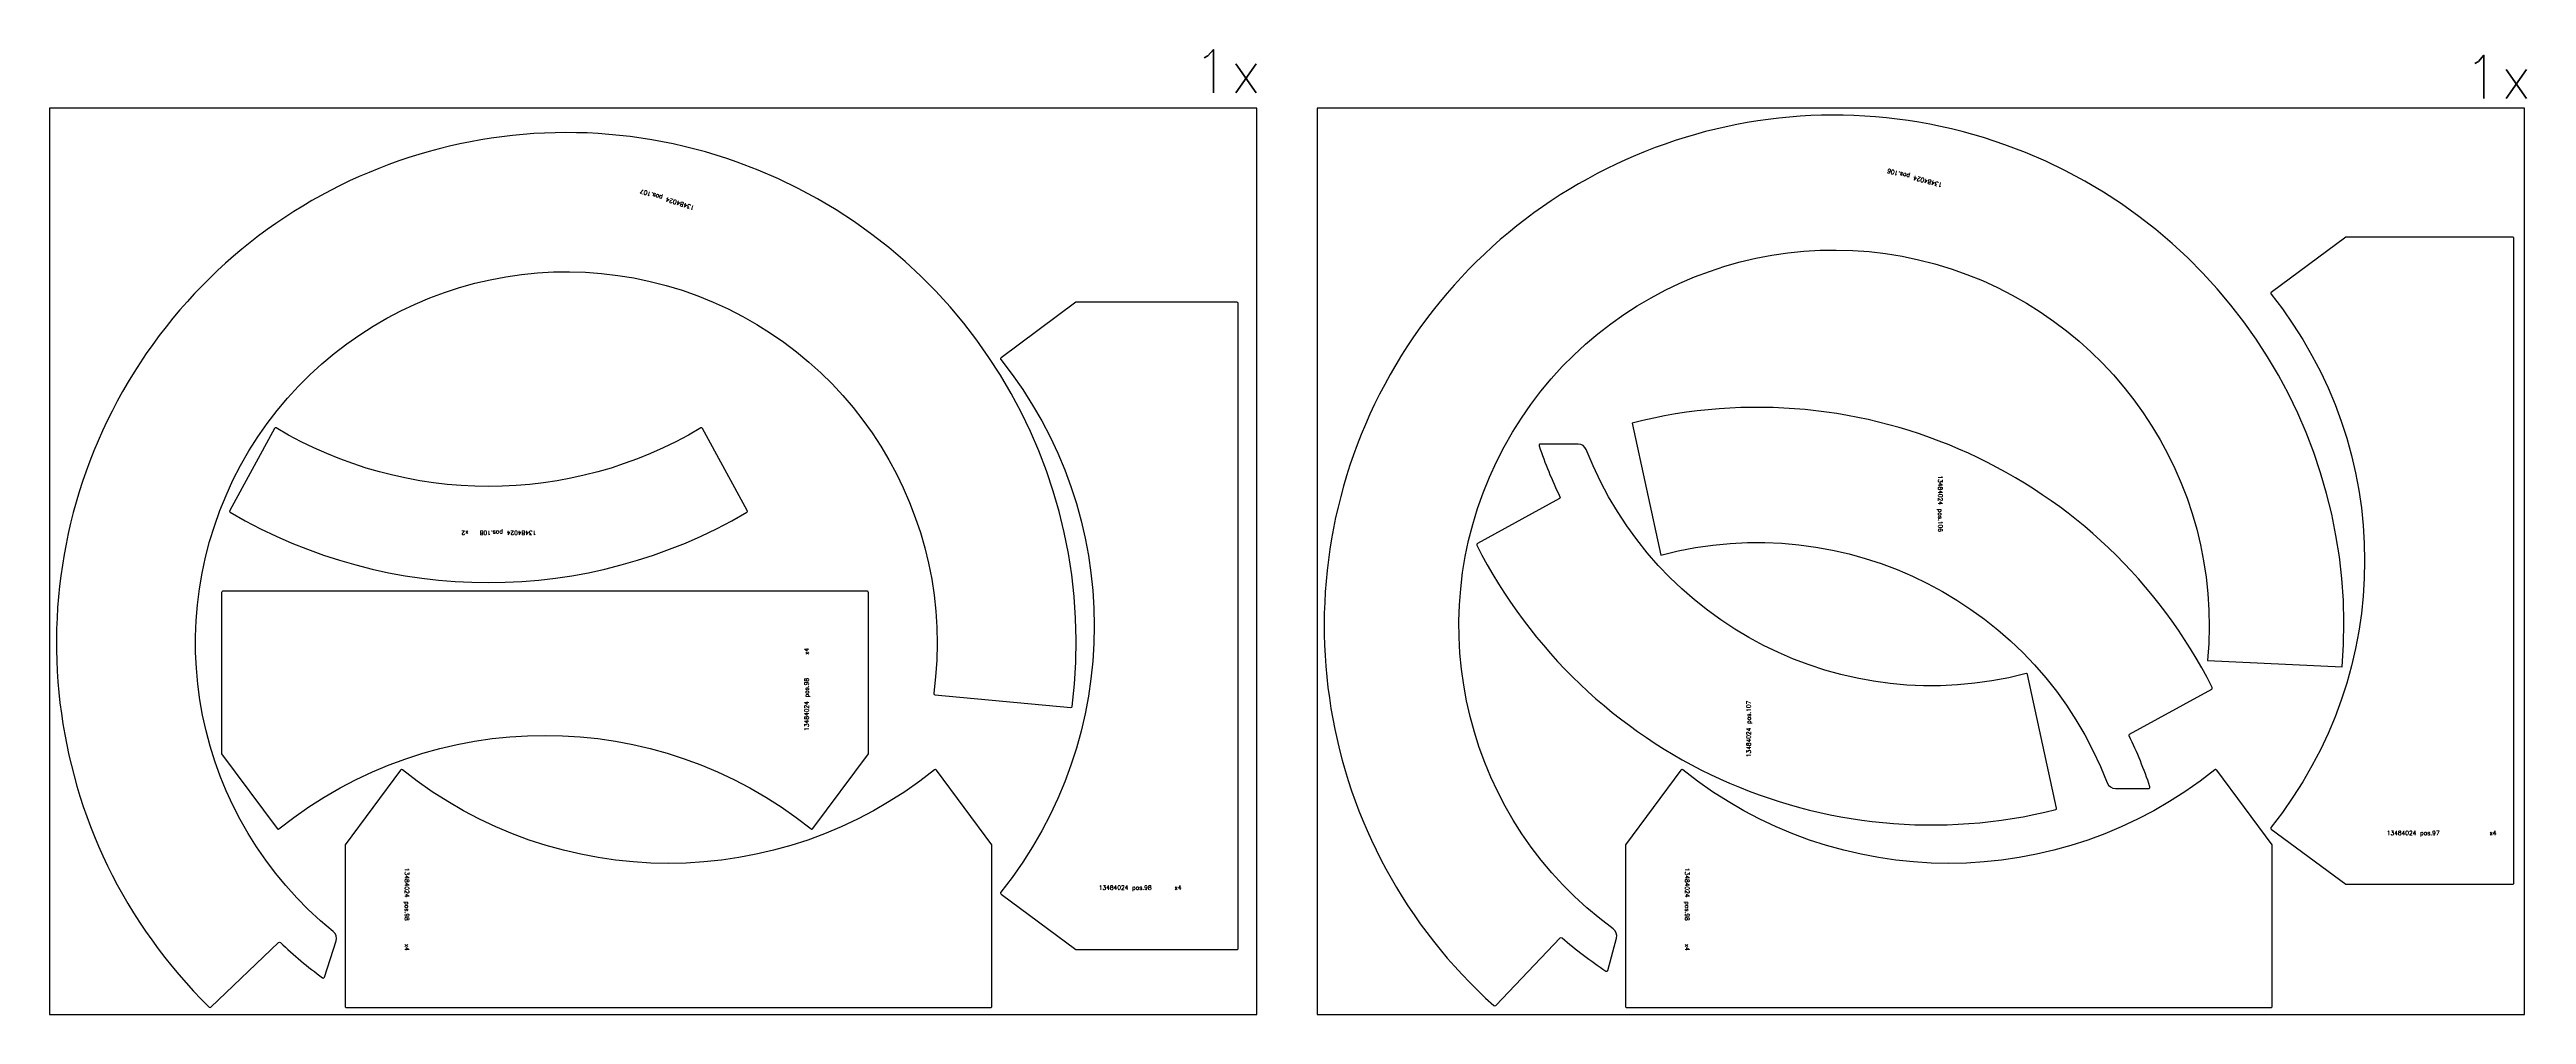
# Model space of a CAD drawing. Header units: millimetres. Extents: x 0 to 11625, y 0 to 2236.
# Drawn here: x 0 to 5744, y 0 to 2236 of the extents above; entities that cross this region are included whole.
import ezdxf

# ---------------------------------------------------------------- set-up
doc = ezdxf.new("R2010")
doc.units = ezdxf.units.MM
for name, color, linetype in [('--NestedParts--', 7, 'Continuous'), ('sheet', 24, 'Continuous'), ('Texto', 7, 'Continuous')]:
    doc.layers.add(name, color=color, linetype=linetype)
doc.styles.get("Standard").update_dxf_attribs({"font": 'txt.shx'})

msp = doc.modelspace()

# ---------------------------------------------------------------- linework, layer by layer
at = {"layer": '--NestedParts--', "color": 7}
for points in [[(5317.2, 805.1, 1.613118), (3349.7, 20.5, 0.404687), (3353.9, 20.7), (3503.8, 177.4, -0.400742), (3507.9, 177.6, 0.033236), (3609.4, 100.4, 0.512047), (3613.9, 102.1), (3633.9, 176.8, 0.310161), (3626.4, 198.1, -1.71977), (5004.8, 820)], [(370.2, 17, 0.404687), (374.4, 16.9), (531.3, 166.7, -0.400742), (535.4, 166.7, 0.033236), (633.3, 84.9, 0.512047), (637.9, 86.5), (664.5, 170.3, 0.30896), (658, 192, -1.712385), (2050.6, 744.1, 0.426831), (2053.3, 740.7), (2368.6, 711.2, 0.405054), (2371.9, 713.8, 1.610906)], [(5712.2, 301.5, 0.414214), (5715.2, 304.5), (5715.2, 1798.5, 0.414214), (5712.2, 1801.5), (5325.2, 1801.5), (5152.7, 1673.3, 0.425123), (5152.1, 1669, -0.351498), (5152.1, 433.9, 0.425123), (5152.7, 429.6), (5325.2, 301.5)], [(2753.9, 150.3, 0.414214), (2756.9, 153.3), (2756.9, 1647.3, 0.414214), (2753.9, 1650.3), (2379.9, 1650.3), (2206.8, 1521.7, 0.424945), (2206.2, 1517.4, -0.35116), (2206.2, 283.3, 0.424945), (2206.8, 279), (2379.9, 150.3)], [(3670.2, 1370.5), (3736.8, 1064.3, -0.383026), (4772.4, 536.4, 0.310161), (4791.1, 523.5), (4868.3, 523.5, 0.512047), (4871.2, 527.5, 0.033236), (4822.9, 645.5, -0.400742), (4824.1, 649.4), (5014.4, 753.6, 0.404687), (5015.6, 757.6, 0.351092)], [(1514.6, 1358, 0.425912), (1510.5, 1359.1, -0.275943), (525.8, 1359.1, 0.425912), (521.6, 1358), (418, 1167.7, 0.404734), (419.1, 1163.7, 0.272017), (1617.1, 1163.7, 0.404734), (1618.2, 1167.7)], [(3454.6, 1317.6, 0.033236), (3502.9, 1199.7, -0.400742), (3501.6, 1195.7), (3311.4, 1091.5, 0.404687), (3310.2, 1087.5, 0.350279), (4652.6, 474.5, 0.405054), (4654.8, 478.1), (4587.5, 787.6, 0.426831), (4583.8, 789.8, -0.380881), (3564, 1308.9, 0.30896), (3545.4, 1321.6), (3457.4, 1321.6, 0.512047)], [(1899.1, 977.7, 0.414214), (1896.1, 980.7), (402.1, 980.7, 0.414214), (399.1, 977.7), (399.1, 603.7), (527.7, 430.6, 0.424945), (532, 430, -0.35116), (1766.2, 430, 0.424945), (1770.5, 430.6), (1899.1, 603.7)], [(685.5, 19, 0.414214), (688.5, 16), (2182.5, 16, 0.414214), (2185.5, 19), (2185.5, 393), (2056.9, 566.1, 0.424945), (2052.6, 566.7, -0.35116), (818.4, 566.7, 0.424945), (814.1, 566.1), (685.5, 393)], [(3654.7, 19, 0.414214), (3657.7, 16), (5151.7, 16, 0.414214), (5154.7, 19), (5154.7, 393), (5026, 566.1, 0.424945), (5021.8, 566.7, -0.35116), (3787.6, 566.7, 0.424945), (3783.3, 566.1), (3654.7, 393)]]:
    msp.add_lwpolyline(points, format="xyb", close=True, dxfattribs=at)
at = {"layer": 'sheet', "color": 7}
for points in [[(0, 0), (2800, 0), (2800, 2100), (0, 2100)], [(2940, 0), (5740, 0), (5740, 2100), (2940, 2100)]]:
    msp.add_lwpolyline(points, close=True, dxfattribs=at)

# ---------------------------------------------------------------- texts
at = {"char_height": 100, "attachment_point": 1}
for insert in [(2652.3, 2235.9), (5598.7, 2222.7)]:
    msp.add_mtext_dynamic_manual_height_columns('1x', width=950.971, gutter_width=1, heights=[0], dxfattribs=dict(at, insert=insert))
at = {"layer": 'Texto', "color": 3, "char_height": 10, "width": 373.149, "attachment_point": 1}
for s, insert, rotation in [('13484024 pos.106', (4387.5, 1916.6), 165), ('13484024 pos.107', (1493.4, 1863.7), 162.38442), ('13484024 pos.106', (4390.3, 1249.2), 270), ('13484024 pos.108   x2', (1128.9, 1111), 180), ('13484024 pos.98      x4', (1750.6, 657.2), 90), ('13484024 pos.107', (3935.5, 595.9), 90), ('13484024 pos.98      x4', (834, 339.6), 270), ('13484024 pos.98      x4', (3803.2, 339.6), 270)]:
    msp.add_mtext(s, dxfattribs=dict(at, insert=insert, rotation=rotation))
for s, insert in [('13484024 pos.97             x4', (5420.5, 425.5)), ('13484024 pos.98      x4', (2433.4, 298.9))]:
    msp.add_mtext(s, dxfattribs=dict(at, insert=insert))

doc.saveas('drawing.dxf')
